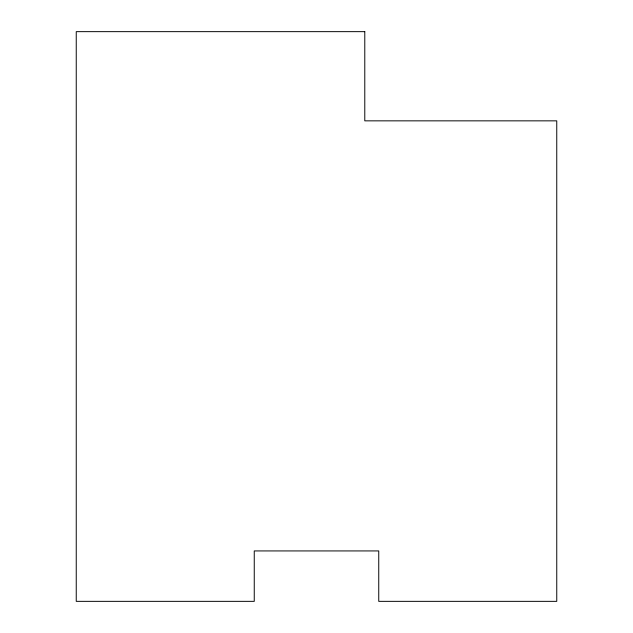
<?xml version="1.0" encoding="UTF-8"?>
<svg xmlns="http://www.w3.org/2000/svg" width="633" height="633" viewBox="0 0 633 633"><rect width="100%" height="100%" fill="white"/><g stroke="black" fill="none" stroke-linecap="round" stroke-linejoin="round"><path stroke-width="0.95" d="M364.782 31.65L76.245 31.65L76.245 601.35L254.252 601.35L254.252 550.932L378.748 550.932L378.748 601.35L556.755 601.35L556.755 120.848L364.782 120.848L364.782 31.65"/></g></svg>
